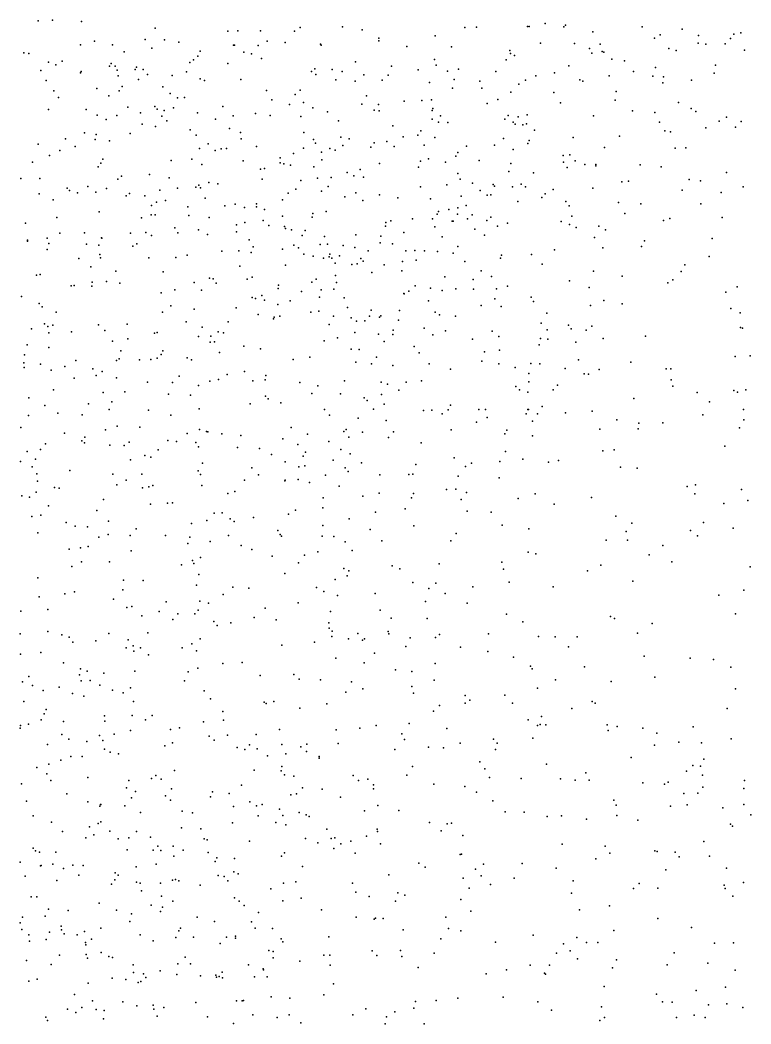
# Model space of a CAD drawing. Header units: metres. Extents: x -23.9 to 23.9, y -28.5 to 28.5.
# Drawn here: x 12.4 to 17.58, y -14.23 to -7.11 of the extents above; entities that cross this region are included whole.
import ezdxf

# ---------------------------------------------------------------- set-up
doc = ezdxf.new("R2010")
doc.units = ezdxf.units.M

msp = doc.modelspace()

# ---------------------------------------------------------------- linework, layer by layer
for p in [(12.5284, -7.1151, 8.4161), (12.6296, -7.1091, -13.7048), (12.8345, -7.1181, 12.3208), (13.3578, -7.1667, -18.7742), (13.8738, -7.1886, -2.5115), (13.9448, -7.1863, 17.9768), (14.1047, -7.1847, -17.2616), (14.3474, -7.1878, 16.4365), (14.3877, -7.1619, -12.8861), (14.6876, -7.1562, 17.5893), (14.8269, -7.1775, 10.9328), (15.5544, -7.1625, 11.6326), (15.6376, -7.1604, 11.138), (16.0006, -7.1544, 0.38), (16.0126, -7.1541, -13.5943), (16.1256, -7.1339, -2.6367), (16.257, -7.1578, -8.1375), (16.2691, -7.146, -10.8581), (16.8131, -7.156, -8.6241), (17.097, -7.1725, -3.7359), (12.9276, -7.2586, 9.8185), (13.2866, -7.2471, 2.1191), (13.4239, -7.2502, -16.4239), (14.1532, -7.2587, 11.7266), (14.9439, -7.2553, -16.414), (14.9441, -7.2382, 11.4448), (15.3457, -7.2206, 7.5084), (16.4636, -7.1936, 8.2657), (16.9008, -7.2382, -9.3752), (16.9406, -7.2131, -7.7195), (17.2139, -7.2175, 9.2835), (17.4404, -7.2388, 10.6098), (17.464, -7.2101, -7.186), (17.5127, -7.1999, -12.1598), (12.8273, -7.2853, 7.0965), (13.0551, -7.2845, 7.4282), (13.3356, -7.3081, -3.7601), (13.5267, -7.2664, -17.4264), (13.677, -7.3305, 11.5323), (13.9142, -7.2865, 9.9932), (13.9207, -7.2882, 2.0819), (14.089, -7.2894, 16.9049), (14.2808, -7.2674, 17.4109), (14.5316, -7.2792, 11.6128), (14.5349, -7.2869, -18.7519), (15.1437, -7.2957, 16.9801), (15.4609, -7.2999, 10.838), (15.8751, -7.3255, -0.3893), (16.092, -7.2729, -1.149), (16.3342, -7.2761, 10.8988), (16.4387, -7.3095, -14.3625), (16.5145, -7.2803, -6.8171), (16.529, -7.3317, 10.5292), (17.0018, -7.3096, 10.6216), (17.0546, -7.3241, -3.2446), (17.2106, -7.2734, 1.0917), (17.2646, -7.2807, -6.1769), (17.4024, -7.2774, 0.6051), (17.5394, -7.3214, 9.3931), (12.4256, -7.3416, 8.9105), (12.4623, -7.347, 5.76), (12.6981, -7.3998, -13.12), (13.1384, -7.3334, 10.54), (13.629, -7.3909, 8.5505), (13.6618, -7.3646, 9.7539), (13.9872, -7.337, -16.5234), (14.0417, -7.349, -3.5615), (14.1117, -7.3823, 1.6682), (15.3394, -7.3889, 8.5483), (15.8485, -7.3902, -15.3379), (15.8797, -7.345, -16.9199), (15.9073, -7.3609, 11.5079), (16.4568, -7.3429, -0.6459), (16.5406, -7.3357, 10.0368), (16.5968, -7.3852, -3.8041), (16.6885, -7.399, 0.259), (12.5466, -7.4666, 8.6147), (12.6025, -7.4085, 12.9373), (12.6531, -7.4255, 5.3453), (12.8337, -7.4726, 9.4597), (13.0346, -7.437, 10.1393), (13.0459, -7.418, 12.6811), (13.0739, -7.4369, 6.8014), (13.0883, -7.465, -16.1868), (13.2167, -7.4605, -6.4543), (13.2247, -7.4428, 12.2605), (13.2739, -7.4607, 9.8183), (13.6038, -7.411, 9.2835), (13.8746, -7.4167, 10.3855), (14.4663, -7.4732, -0.4127), (14.4919, -7.4546, 16.6591), (14.6136, -7.4601, -14.3758), (14.7787, -7.4054, 17.3447), (15.0342, -7.4367, 0.6131), (15.2242, -7.4618, 7.8576), (15.3513, -7.4286, -13.4469), (15.4329, -7.4719, 9.0924), (15.5094, -7.4572, 3.8289), (15.7742, -7.4747, -11.2188), (16.2919, -7.4326, -7.6175), (16.7527, -7.4747, 9.5542), (16.9072, -7.4446, 3.5633), (17.3343, -7.428, 0.1628), (12.5847, -7.5387, 8.1037), (12.8287, -7.4826, 8.3602), (13.0962, -7.5036, 1.2803), (13.2409, -7.5303, 8.3477), (13.303, -7.4947, 9.4633), (13.4789, -7.5016, -2.5314), (13.5814, -7.4773, 12.6625), (13.6771, -7.5252, -12.8404), (13.7088, -7.5368, 1.1188), (13.9662, -7.5314, -6.5597), (14.499, -7.4941, 10.47), (14.6401, -7.5337, 17.0584), (14.6857, -7.4748, -12.5454), (14.7771, -7.542, 15.5886), (14.839, -7.4981, -0.7226), (14.968, -7.5342, 10.8385), (15.0111, -7.5006, -18.8247), (15.4795, -7.5311, -18.1937), (15.6605, -7.5413, -16.5397), (15.9858, -7.5352, 0.7105), (16.0586, -7.5042, 10.7493), (16.1913, -7.483, 8.479), (16.3718, -7.534, 3.4636), (16.3921, -7.5416, -14.7676), (16.5794, -7.5053, -9.0652), (16.8889, -7.5061, -1.4298), (16.9648, -7.511, -10.9074), (17.1641, -7.5351, -11.7303), (17.3238, -7.4852, -6.7845), (12.6399, -7.6101, -11.1854), (12.9441, -7.5935, -3.5321), (13.1016, -7.6103, -10.6386), (13.1234, -7.5812, 5.2047), (13.4121, -7.5835, 13.0242), (14.1489, -7.6088, -12.677), (14.3858, -7.607, 11.6141), (15.3046, -7.5514, 11.9908), (15.4664, -7.5923, 7.6091), (15.6755, -7.5908, 4.5606), (15.9376, -7.5632, -11.8103), (16.6297, -7.6164, -2.125), (16.96, -7.5538, 11.3411), (12.6712, -7.6573, 7.7872), (13.0285, -7.6462, 2.1868), (13.4637, -7.6286, -16.6935), (13.5161, -7.6611, 0.1672), (13.5664, -7.6593, 11.0045), (14.1855, -7.6746, -18.5617), (14.3521, -7.6375, -17.2973), (14.8573, -7.6467, 8.923), (15.1248, -7.6844, 9.2637), (15.2495, -7.6794, -12.92), (15.3176, -7.674, 15.7173), (15.7893, -7.6734, 11.8803), (15.8805, -7.6204, 8.5895), (16.1868, -7.6237, 7.6345), (16.6216, -7.678, 3.9375), (12.6004, -7.7435, 4.9777), (12.8693, -7.7425, 6.8336), (13.164, -7.7261, 11.9678), (13.3565, -7.722, -10.1936), (13.3724, -7.7406, -17.8946), (13.4211, -7.7493, 0.6407), (13.4878, -7.7306, -5.8727), (13.8393, -7.7212, 12.5316), (14.3112, -7.7082, -2.5434), (14.411, -7.6937, -7.4826), (14.4768, -7.7309, -16.1686), (14.8232, -7.7051, -16.6482), (14.9108, -7.7477, 11.8538), (14.9434, -7.7073, 14.2426), (14.9467, -7.7519, -15.7792), (15.3242, -7.7514, 8.1152), (15.3288, -7.7356, 14.3447), (15.7134, -7.7014, -1.3031), (16.233, -7.6967, 10.3437), (16.7442, -7.7525, -7.4666), (17.0702, -7.6929, -13.0797), (17.1596, -7.7372, -2.4486), (17.1933, -7.7583, -3.1312), (12.9462, -7.7833, -9.4355), (13.0105, -7.8145, 9.0857), (13.0857, -7.7857, 8.6184), (13.2535, -7.7666, -2.9796), (13.4061, -7.7907, 5.4222), (13.4411, -7.8226, -9.7237), (13.6575, -7.7667, 12.0927), (13.7864, -7.8114, 12.9166), (13.9116, -7.7875, -6.9832), (14.0693, -7.7716, 13.5509), (14.1735, -7.785, 12.9846), (14.3914, -7.7938, 15.718), (14.5796, -7.7598, 10.7257), (14.6598, -7.8244, 13.1026), (15.324, -7.8123, 10.6563), (15.3832, -7.7876, -14.583), (15.8396, -7.8109, 3.3664), (15.8632, -7.7858, 7.7137), (15.9338, -7.7957, 9.0554), (15.9977, -7.7801, -10.8379), (16.469, -7.7885, -13.8858), (16.9021, -7.7644, 9.8262), (17.359, -7.8267, -5.6648), (17.4122, -7.7976, 9.8365), (17.5166, -7.8292, -13.0297), (13.2653, -7.8479, 6.0021), (13.3599, -7.8631, -20.0568), (13.6055, -7.8882, 2.426), (13.8857, -7.8771, -2.273), (15.0453, -7.8583, 2.4918), (15.2438, -7.8956, 13.9149), (15.3677, -7.832, 14.7002), (15.4355, -7.8349, 15.371), (15.8975, -7.8323, -14.8325), (15.9122, -7.8472, -17.5446), (15.9676, -7.8526, -2.9807), (15.9922, -7.846, -8.4719), (16.0494, -7.8904, -17.0602), (16.9364, -7.8337, 0.4568), (16.9747, -7.8957, -10.0473), (17.0141, -7.9016, 11.4298), (17.2645, -7.8743, 10.7248), (17.4758, -7.8689, -10.1691), (12.7211, -7.9517, 12.991), (12.8566, -7.9098, 12.0125), (12.9319, -7.9561, 6.2312), (12.9392, -7.9196, 1.4557), (13.0336, -7.9654, 13.2055), (13.1806, -7.9136, -7.0314), (13.6494, -7.9242, -18.249), (13.9625, -7.9059, 10.7551), (13.9683, -7.9508, 11.2016), (14.4136, -7.9057, 11.2571), (14.4808, -7.9557, -3.1095), (14.6744, -7.9403, 14.0284), (14.7342, -7.9505, 16.2184), (15.0011, -7.9702, -7.2374), (15.117, -7.936, 14.9749), (15.2206, -7.9259, 0.4146), (15.3423, -7.9424, 9.4312), (15.8286, -7.9495, 8.2456), (16.0114, -7.962, 10.5217), (16.3246, -7.9422, -3.3573), (16.6525, -7.9318, 11.5718), (12.5275, -7.989, 12.5831), (12.6814, -8.0336, -20.1043), (12.791, -8.0063, -15.8332), (13.6727, -8.0197, -9.2603), (13.735, -7.987, -19.6351), (13.7844, -8.0345, -17.5772), (13.8267, -8.021, 13.6619), (13.8648, -8.0195, 16.882), (14.0777, -8.0063, -0.2329), (14.4104, -8.0174, 15.188), (14.4955, -7.981, 2.3766), (14.5967, -8.0198, -2.2702), (14.634, -8.0318, 16.5831), (14.69, -7.9984, -6.856), (14.887, -8.0109, 8.2703), (14.9113, -7.9797, 10.8764), (15.0532, -8.0054, 1.9264), (15.2657, -7.995, 11.9794), (15.5666, -8.0036, 15.6734), (15.7656, -7.9968, 10.8279), (15.8982, -8.0259, -2.4162), (16.002, -7.9851, -13.53), (16.5464, -8.0128, 4.4138), (17.0478, -8.0179, 1.0394), (17.1235, -8.015, -11.7634), (12.6094, -8.0696, 6.2273), (12.9863, -8.0966, -16.2722), (13.4714, -8.1043, -20.5549), (13.6193, -8.0953, 16.5422), (13.9814, -8.1084, 2.1588), (14.2443, -8.0864, -18.2523), (14.3387, -8.0555, 13.9347), (14.5378, -8.0468, 14.6812), (14.5394, -8.1006, 12.7316), (15.2412, -8.11, -18.2319), (15.2967, -8.0931, 4.0554), (15.4902, -8.074, -0.5086), (15.5048, -8.0487, -12.2972), (15.6577, -8.1053, 14.6238), (16.2515, -8.0687, 0.6873), (16.299, -8.0637, -1.6676), (16.3384, -8.1064, 10.2731), (12.4877, -8.1162, -20.5923), (12.954, -8.1504, -20.7332), (12.9735, -8.1227, 4.8957), (13.6887, -8.133, -16.7422), (14.106, -8.1655, -8.9814), (14.1329, -8.1608, -20.0382), (14.2439, -8.1204, 15.8466), (14.2721, -8.1279, 17.0645), (14.3171, -8.138, -14.8782), (14.4846, -8.1498, -8.5271), (14.8114, -8.1687, -16.1181), (14.9505, -8.1259, 13.3616), (15.226, -8.1511, 10.7918), (15.4184, -8.1176, -13.1852), (15.8671, -8.1836, 11.5726), (15.8822, -8.1255, 9.2171), (16.2551, -8.1173, 11.4478), (16.2817, -8.1546, -10.9495), (16.4054, -8.1331, -8.6912), (16.4834, -8.1421, -11.7775), (16.4836, -8.1335, -2.1212), (16.7991, -8.1364, -0.2081), (16.9483, -8.1497, -8.5888), (12.405, -8.233, -2.512), (12.5403, -8.2324, -14.9468), (13.0943, -8.2377, -3.0886), (13.1187, -8.2162, -5.5876), (13.3187, -8.2041, 5.9721), (13.4579, -8.2271, 5.5058), (14.1166, -8.2375, -6.1201), (14.392, -8.2468, 14.4134), (14.5104, -8.2298, -11.6151), (14.6062, -8.2252, 16.9522), (14.7205, -8.1896, 8.5716), (14.7679, -8.2147, 9.0583), (14.8353, -8.223, 3.5069), (15.5044, -8.1979, 2.1946), (15.5215, -8.2383, -16.6424), (16.0417, -8.1933, 8.8876), (16.6693, -8.2556, -11.2716), (16.7161, -8.2516, -12.4463), (17.1476, -8.2397, 10.6374), (17.227, -8.2494, -12.8967), (17.4122, -8.1891, -8.8463), (12.7335, -8.3013, -9.3203), (12.7496, -8.3173, -3.6106), (12.8801, -8.2894, 13.0961), (13.0133, -8.3041, -6.828), (13.3911, -8.3158, 0.8842), (13.5156, -8.3003, 2.1806), (13.6471, -8.2952, -3.1219), (13.6671, -8.2787, -9.9583), (13.6802, -8.2976, 16.074), (13.7398, -8.2604, 12.1204), (13.8031, -8.2694, -14.9092), (14.3556, -8.3076, -19.1014), (14.5372, -8.3228, 0.381), (14.585, -8.2887, -11.0139), (15.2394, -8.2926, 8.1155), (15.4271, -8.2779, 3.4854), (15.6093, -8.2648, 9.3695), (15.6644, -8.3176, 14.0423), (15.7569, -8.2746, -17.3782), (15.7662, -8.2866, 11.1316), (15.8936, -8.2915, -1.4101), (15.9539, -8.2736, -14.2413), (15.9857, -8.2916, 8.5297), (16.1817, -8.3104, -8.1973), (16.4637, -8.3014, -7.7361), (17.0974, -8.3151, 11.1224), (17.5299, -8.2919, 1.434), (12.536, -8.3424, -21.1795), (12.6344, -8.3835, 12.6387), (12.8081, -8.3349, 12.0942), (12.9378, -8.329, 6.1793), (13.1525, -8.3553, -15.1849), (13.1769, -8.3399, 0.4389), (13.2845, -8.3552, 1.5203), (13.4319, -8.3894, -8.8955), (13.712, -8.3731, -5.8679), (14.2609, -8.3844, 14.0092), (14.3007, -8.3354, 15.3161), (14.7029, -8.3629, -3.086), (14.7828, -8.3331, -9.0304), (14.8316, -8.3896, 16.573), (14.949, -8.3484, -13.0136), (15.0796, -8.3708, 9.3022), (15.3112, -8.3771, -14.3443), (15.5279, -8.3589, -8.3817), (15.7137, -8.3496, -1.9237), (15.7387, -8.3485, 7.1184), (15.9321, -8.3964, 4.5255), (16.1024, -8.3677, 6.9338), (16.125, -8.3409, 7.4453), (16.2717, -8.3962, 10.5087), (17.3739, -8.3329, -2.248), (12.9611, -8.4688, 17.1161), (13.3319, -8.4232, -13.0644), (13.3679, -8.4002, -10.4799), (13.5889, -8.434, -7.05), (13.8517, -8.4257, 13.8338), (13.9246, -8.415, -18.9093), (13.992, -8.4373, 15.8526), (14.0771, -8.4326, -13.0926), (14.0782, -8.4133, -20.4413), (14.1336, -8.4521, -9.949), (14.5703, -8.4656, 12.6902), (15.3693, -8.4659, 2.8777), (15.4421, -8.4528, -18.7236), (15.5063, -8.4403, 11.3009), (15.5647, -8.4249, -2.6504), (16.2955, -8.4271, 11.2388), (16.6446, -8.4034, -9.0959), (16.8033, -8.4119, -8.0546), (17.2288, -8.4113, -12.1742), (12.66, -8.5101, -2.8127), (13.2616, -8.511, 5.2905), (13.3301, -8.4898, 13.0935), (13.3592, -8.4901, -17.2684), (13.5964, -8.494, -2.2873), (13.7407, -8.5094, -11.1222), (14.1233, -8.5299, -10.746), (14.2619, -8.4996, -19.6299), (14.4713, -8.507, 14.7046), (14.4769, -8.4816, 3.7635), (15.0303, -8.5339, 8.3812), (15.1845, -8.5184, 13.7191), (15.3262, -8.518, -17.8339), (15.3589, -8.4865, -19.3344), (15.4659, -8.5353, 15.8832), (15.4734, -8.5351, 15.3417), (15.5029, -8.4855, -11.6536), (15.5742, -8.519, -13.9314), (15.6063, -8.4901, -12.8442), (15.7112, -8.5298, 9.1395), (15.7384, -8.5069, 7.6658), (16.2382, -8.5372, 0.0286), (16.3132, -8.5003, 3.869), (16.6908, -8.4816, 10.5096), (16.964, -8.5306, -5.9901), (17.0102, -8.5157, -9.7001), (17.3806, -8.5082, -9.2364), (12.4372, -8.5487, -9.6325), (13.4972, -8.5833, 4.8919), (13.6651, -8.5956, 13.4033), (13.9351, -8.5623, -7.7804), (13.9363, -8.6117, -0.1756), (13.995, -8.544, -3.3324), (14.164, -8.5657, 0.8905), (14.2767, -8.5741, -13.7514), (14.2835, -8.5871, -6.7532), (14.325, -8.5976, -11.9909), (14.4234, -8.6006, 14.3414), (14.9919, -8.5713, 16.1893), (14.9939, -8.5444, -6.9832), (15.3431, -8.5765, -7.9183), (15.6261, -8.593, 14.7239), (15.7865, -8.5717, 6.7162), (15.8572, -8.5484, -12.0183), (16.2976, -8.5594, 7.6811), (16.3438, -8.5806, 6.8057), (16.5058, -8.5713, 7.4104), (16.5529, -8.5963, 10.9829), (12.4521, -8.6709, 5.5896), (12.4527, -8.677, -19.7147), (12.5909, -8.656, 16.9667), (12.682, -8.6213, 5.9475), (12.857, -8.6168, -10.5238), (12.9782, -8.6544, 12.3175), (12.9794, -8.6567, 12.7959), (13.1833, -8.6192, 5.6525), (13.2908, -8.6148, 17.3763), (13.3327, -8.6368, 12.1865), (13.5182, -8.6171, 16.2819), (13.7288, -8.6301, 13.0569), (14.0256, -8.6685, -14.8387), (14.4012, -8.6375, 9.1305), (14.5598, -8.644, -12.4409), (14.7822, -8.6316, 14.9554), (14.9584, -8.6418, -11.1889), (15.1225, -8.6163, -0.3598), (15.3934, -8.6454, 7.1198), (15.6941, -8.6354, 14.2456), (16.4748, -8.6517, -13.0606), (16.8295, -8.6737, -1.5542), (17.3101, -8.6582, -10.8543), (12.5911, -8.7364, 4.6972), (12.6041, -8.6946, 5.1763), (12.871, -8.6971, 4.4629), (12.9574, -8.7051, -17.1862), (13.1999, -8.7133, -13.796), (13.2282, -8.6954, 16.458), (13.8308, -8.7489, -11.83), (13.9528, -8.7454, -7.111), (14.0533, -8.7166, 12.7833), (14.2625, -8.7335, -17.3052), (14.3414, -8.7063, 9.4604), (14.3756, -8.7245, -15.313), (14.5287, -8.7013, -3.5648), (14.5817, -8.6983, 2.9761), (14.6915, -8.7079, -2.387), (14.775, -8.7207, 16.7481), (14.8694, -8.7446, 13.169), (14.9542, -8.6883, -18.3227), (15.0425, -8.6956, -13.4875), (15.1371, -8.7459, 0.1856), (15.2005, -8.7443, 14.9488), (15.2696, -8.7452, -6.2179), (15.3622, -8.7495, -16.1161), (15.505, -8.7142, 8.2593), (16.1923, -8.7381, -12.4954), (16.534, -8.7247, -6.7309), (16.8088, -8.7146, -2.2007), (12.8161, -8.8006, -5.6928), (12.966, -8.7705, -9.5591), (12.9712, -8.7954, -14.7607), (13.314, -8.7961, -14.4152), (13.5039, -8.7919, -9.9805), (13.5863, -8.7773, 4.6265), (14.0386, -8.7576, 17.1536), (14.4127, -8.7685, 17.1064), (14.4797, -8.784, 12.7953), (14.553, -8.7973, 15.6688), (14.593, -8.787, 4.2252), (14.5976, -8.7684, 14.0747), (14.6126, -8.7973, -19.5477), (14.6651, -8.78, 15.2905), (14.8163, -8.7993, 15.9585), (14.8336, -8.8182, -12.8036), (15.1121, -8.8201, 13.8625), (15.2097, -8.8112, 15.8082), (15.4714, -8.7629, -8.8443), (15.555, -8.8203, -1.1425), (15.8081, -8.7977, -16.8187), (15.8151, -8.7753, -1.7566), (16.0272, -8.7722, -1.3256), (17.2876, -8.786, 1.5842), (12.9022, -8.8597, -14.1329), (13.0781, -8.8905, -19.6606), (13.4152, -8.894, -14.863), (13.9582, -8.8551, -13.5623), (14.2826, -8.8465, 2.5505), (14.6346, -8.8323, 13.72), (14.7527, -8.8419, -17.9346), (14.7903, -8.8366, -9.1103), (14.9819, -8.8449, 9.5868), (15.1082, -8.8881, -19.6338), (15.6699, -8.8879, 6.6224), (16.1039, -8.8389, 0.4289), (16.4675, -8.8897, -2.9231), (17.0909, -8.8911, -10.4006), (17.1168, -8.8437, -6.9028), (12.5155, -8.919, -15.4231), (12.5416, -8.9125, 16.6282), (12.9112, -8.9688, 5.5942), (13.0138, -8.9629, -18.2223), (13.6353, -8.9696, -18.7909), (13.7447, -8.9387, 17.1102), (13.7704, -8.9447, -10.6699), (14.0107, -8.9471, 9.1994), (14.0452, -8.932, -8.7516), (14.4705, -8.9676, -7.7343), (14.5007, -8.9469, 0.7731), (14.637, -8.9202, -10.7414), (14.8946, -8.8993, -7.2962), (15.4135, -8.9298, 9.1246), (15.6146, -8.9484, -13.5635), (15.7434, -8.9264, -19.103), (16.2966, -8.9586, 6.6129), (16.6704, -8.9246, 7.2027), (17.0298, -8.951, 0.7379), (12.7616, -8.9937, -13.5124), (12.7836, -8.9914, 17.5793), (12.9098, -8.996, 16.321), (13.1081, -8.9756, -15.2579), (13.4972, -9.0218, 16.4314), (13.6873, -9.0253, -11.1227), (13.7908, -8.9751, -2.9174), (14.2313, -9.0127, 9.7107), (14.2334, -8.9896, 13.0178), (14.396, -9.0342, -7.2032), (14.5366, -9.0221, 13.3476), (14.6248, -9.0172, 16.6498), (14.6436, -8.9701, 9.8252), (15.1579, -9.0316, -5.7726), (15.2038, -8.9933, 14.6582), (15.3103, -9.011, 7.3879), (15.3944, -9.0273, 2.3525), (15.4913, -9.0154, 7.995), (15.6157, -9.0185, -18.2157), (15.7789, -9.0142, -5.6924), (15.8588, -8.9962, -12.265), (16.4379, -9.0054, -13.5215), (16.996, -8.9724, -5.6531), (17.4074, -9.0382, 1.0988), (17.4859, -9.0006, 0.2772), (12.4106, -9.0693, 4.88), (13.3996, -9.043, 5.5599), (14.0457, -9.0774, 16.9075), (14.0708, -9.0828, 1.4203), (14.1157, -9.0615, -10.1553), (14.1341, -9.0962, 8.7494), (14.3152, -9.1011, 0.0642), (14.5247, -9.073, 16.3287), (14.6986, -9.0784, -5.2511), (15.1228, -9.0486, -6.6438), (15.124, -9.0513, 14.2856), (15.2967, -9.0996, -2.2872), (15.769, -9.0853, -17.3102), (16.0251, -9.0738, -7.5202), (16.0428, -9.1048, 8.0469), (16.5422, -9.0967, 7.6128), (12.5342, -9.1198, -18.8007), (12.5558, -9.1434, 5.3833), (12.6562, -9.1802, 13.296), (13.4105, -9.1799, 13.2597), (13.4704, -9.1345, 12.5445), (13.6356, -9.16, -3.3421), (13.9336, -9.15, 0.4925), (14.229, -9.1252, 1.901), (14.4629, -9.1802, -4.858), (14.5193, -9.1745, 3.9479), (14.722, -9.1481, -17.4931), (14.8908, -9.1659, -7.9621), (15.0908, -9.1679, 2.8969), (15.3451, -9.1803, -13.2665), (15.6705, -9.133, 3.5593), (15.8119, -9.1397, -7.9817), (16.4476, -9.1326, -1.9405), (16.6707, -9.1224, -13.0872), (17.4414, -9.1533, -6.7397), (13.5783, -9.25, 17.4493), (13.877, -9.2489, -20.3821), (14.0883, -9.1977, -15.2305), (14.1986, -9.2287, -9.1453), (14.2028, -9.216, -4.0621), (14.2418, -9.2093, 16.4992), (14.6229, -9.2095, 8.5235), (14.7475, -9.2202, -3.7992), (14.7873, -9.2444, -4.467), (14.8449, -9.2431, 9.8562), (14.8794, -9.2098, 4.2674), (14.9498, -9.216, 2.3756), (14.9592, -9.2065, -8.8873), (15.0833, -9.2382, 7.8588), (15.3747, -9.1985, 6.9974), (15.4882, -9.2088, -11.9088), (16.137, -9.1865, -0.2266), (17.5079, -9.1858, -2.2227), (12.4808, -9.2985, 13.5662), (12.572, -9.2625, 17.4076), (12.5962, -9.2822, -17.977), (12.6325, -9.2724, -15.7317), (12.764, -9.3195, 12.778), (12.9555, -9.2708, -19.1106), (13.0016, -9.311, 12.5037), (13.1584, -9.2652, -15.6243), (13.3725, -9.3251, -18.0279), (13.6927, -9.2863, 5.2601), (13.8044, -9.3209, 2.0096), (14.5931, -9.2691, -8.6015), (15.0465, -9.308, -12.4678), (15.2663, -9.293, 9.4355), (15.4189, -9.3128, -2.8852), (15.7489, -9.3163, 6.6791), (16.0957, -9.2593, -8.7889), (16.1383, -9.305, 9.1189), (16.2902, -9.2723, 8.2736), (16.3085, -9.2983, 1.0457), (16.4159, -9.3077, -0.7508), (16.4561, -9.2798, -7.8893), (17.5117, -9.2891, -10.1633), (17.5247, -9.2931, -5.174), (12.6041, -9.3266, 4.4977), (13.0565, -9.3851, 5.5875), (13.1638, -9.3705, -17.5302), (13.3543, -9.3299, 16.3675), (13.6667, -9.3527, 16.6626), (13.7495, -9.3943, 1.1687), (13.7541, -9.3517, -9.4515), (13.7784, -9.3904, 2.9046), (13.8426, -9.3268, -11.4436), (14.5571, -9.3849, -10.9592), (14.6505, -9.3631, 1.895), (14.7749, -9.3258, -19.4719), (14.9421, -9.3366, 7.3929), (14.9818, -9.3891, -3.3789), (15.0436, -9.3392, 8.2705), (15.3283, -9.3412, 4.1068), (15.6102, -9.3717, -19.1228), (15.7953, -9.3532, 7.8957), (16.0916, -9.3665, -16.728), (16.145, -9.3717, -12.3878), (16.3419, -9.3936, 7.6468), (16.5354, -9.3674, 7.0884), (16.8356, -9.3515, -6.9682), (12.4489, -9.412, -19.4124), (12.6047, -9.4308, 16.5529), (13.1139, -9.4558, -20.1138), (13.4115, -9.4546, 13.4928), (13.8152, -9.4656, 13.3363), (13.9862, -9.4213, 13.0278), (14.1049, -9.4412, -5.5551), (14.7494, -9.4435, -6.3861), (14.8054, -9.4455, 8.0066), (15.1967, -9.424, -1.8445), (15.6956, -9.4614, -17.8933), (15.801, -9.4499, 0.6404), (16.0835, -9.4114, -17.5765), (12.4307, -9.4828, -21.402), (12.7961, -9.5229, -11.8017), (13.0844, -9.5224, 8.7297), (13.1025, -9.5103, -12.9135), (13.2463, -9.5193, -21.3554), (13.3272, -9.5167, 12.2183), (13.3712, -9.5064, -10.8325), (13.4003, -9.4809, 5.4578), (13.5841, -9.504, -20.8129), (13.6148, -9.5196, 17.1915), (14.3374, -9.5161, -11.3941), (14.4555, -9.4992, -10.0662), (14.7822, -9.5345, -16.3247), (14.9277, -9.5001, 1.033), (15.2307, -9.4699, -6.8095), (15.6757, -9.5268, -9.3139), (16.3615, -9.5176, -13.5131), (16.7317, -9.5353, 1.2061), (17.4719, -9.495, -10.8391), (17.58, -9.4904, 2.2113), (12.4274, -9.5409, 16.279), (12.4296, -9.5724, -15.3067), (12.5456, -9.5489, 4.986), (12.6205, -9.591, 17.2098), (12.7177, -9.566, 8.5917), (12.9158, -9.5815, 9.0658), (12.9817, -9.6013, 16.4778), (13.9912, -9.6013, 12.5397), (14.8917, -9.5474, -2.5409), (15.044, -9.5587, 9.6762), (15.3012, -9.5468, -9.017), (15.4529, -9.5837, -16.1984), (15.7951, -9.5461, -5.6901), (15.9115, -9.5736, 6.8887), (16.0221, -9.5454, -1.9225), (16.0881, -9.5476, -2.705), (16.2669, -9.5797, 7.0357), (16.5073, -9.5861, -13.9976), (16.9832, -9.5813, -0.657), (17.0161, -9.5825, 1.5826), (12.7836, -9.6475, 13.342), (12.9384, -9.63, -19.49), (13.0834, -9.6469, 17.4386), (13.3026, -9.677, 9.0107), (13.4803, -9.6793, 1.7021), (13.5293, -9.6343, 5.131), (13.746, -9.6694, -3.3443), (13.807, -9.6581, -4.0263), (13.8681, -9.6215, 0.1844), (14.0501, -9.6684, 9.284), (14.1375, -9.6596, 8.4637), (14.1444, -9.6301, -2.6991), (14.3855, -9.6785, 9.7235), (14.7012, -9.6676, 3.5704), (14.961, -9.678, -4.7), (15.139, -9.6768, 0.6124), (15.2482, -9.6667, -0.8004), (16.0082, -9.6737, 7.2398), (16.0092, -9.6151, -14.0095), (16.4022, -9.6175, -9.0219), (16.4318, -9.6211, -8.5534), (17.0188, -9.6615, -0.2021), (12.636, -9.7303, -12.6393), (12.9892, -9.7511, 5.2663), (13.142, -9.7462, 4.6284), (13.6658, -9.7005, -19.523), (14.5129, -9.7032, -19.0599), (15.0073, -9.6914, 8.815), (15.0863, -9.7334, 2.9332), (15.9166, -9.7074, -6.806), (15.9421, -9.7307, 9.0612), (16.0025, -9.7473, 8.201), (16.1813, -9.7323, -12.7357), (16.2128, -9.6982, 8.7416), (17.0295, -9.7063, 0.7984), (17.2029, -9.749, -6.3967), (17.4636, -9.7362, -5.8768), (17.4892, -9.7481, -9.9229), (17.5493, -9.7305, -7.3055), (12.4617, -9.7888, 13.6122), (13.0505, -9.8175, -13.4323), (13.4516, -9.7622, -10.2106), (13.6079, -9.7697, -18.7229), (14.1401, -9.7763, -19.5028), (14.1605, -9.7945, -5.9641), (14.25, -9.8229, 3.4949), (14.4705, -9.7562, 8.2832), (14.6721, -9.7603, -2.9304), (14.8415, -9.7877, 1.5401), (14.8621, -9.8064, -4.0901), (14.964, -9.7653, 7.0615), (16.754, -9.7927, -1.4452), (17.2903, -9.8155, -10.5602), (12.5744, -9.8413, 8.292), (12.8845, -9.83, 17.0329), (13.0323, -9.8714, 9.3523), (13.3117, -9.8748, -15.0138), (13.6699, -9.8656, 8.3795), (14.0316, -9.831, 13.1099), (14.5594, -9.8715, -10.8841), (14.9073, -9.8691, 0.011), (14.9817, -9.8329, 9.4006), (15.2623, -9.8776, -2.9828), (15.3216, -9.8743, 7.005), (15.4379, -9.8726, 0.0629), (15.4537, -9.8395, -7.262), (15.6542, -9.8716, -18.1388), (15.7009, -9.8713, 7.1896), (16.002, -9.8703, -6.1408), (16.007, -9.8699, -9.4211), (16.1025, -9.8485, -16.5949), (16.2685, -9.8934, -17.4562), (16.4592, -9.8814, -7.06), (17.5323, -9.8717, -0.5022), (12.459, -9.9128, -14.8896), (12.6676, -9.8973, -21.3971), (12.8396, -9.9096, -15.4484), (13.4702, -9.9111, 13.528), (14.5958, -9.9111, -6.2967), (14.7977, -9.9317, 8.2305), (14.998, -9.9476, -16.3657), (15.3948, -9.9021, -6.1824), (15.638, -9.9614, 8.4464), (15.7142, -9.9271, 8.8494), (15.9903, -9.9025, 8.557), (16.0343, -9.954, 0.1799), (16.0715, -9.9025, 0.7302), (16.6329, -9.9431, -7.8618), (16.9608, -9.9656, 1.937), (17.2443, -9.9077, -0.9934), (17.5349, -9.9436, 1.2497), (12.4047, -9.9984, 12.5124), (13.0058, -10.0158, 8.0929), (13.0889, -9.9896, 13.4296), (13.2485, -9.997, -21.3412), (13.6727, -10.0133, -13.1851), (13.7219, -10.0272, 1.141), (13.7309, -10.0295, -4.7298), (14.3233, -9.9976, -3.8471), (14.6959, -10.0273, 8.7612), (14.7131, -10.0118, 2.6816), (14.828, -10.0308, -2.4425), (15.0486, -10.0299, -15.8485), (15.4588, -10.0154, -18.5878), (15.8523, -10.0171, 7.9397), (16.5128, -10.009, 1.8292), (16.784, -10.007, -13.3377), (16.7883, -9.9682, -6.6386), (17.5042, -10.0015, -2.2157), (12.7154, -10.0377, 16.2349), (12.8384, -10.0925, 4.611), (12.8567, -10.1079, 12.6501), (12.8599, -10.0671, 16.7771), (13.1734, -10.1019, -19.6024), (13.448, -10.0896, -11.8134), (13.51, -10.0983, 4.7376), (13.5856, -10.0406, -10.8962), (13.6469, -10.1039, 8.0634), (13.8302, -10.0421, 12.413), (13.9658, -10.0551, 0.4051), (14.2636, -10.0783, -16.362), (14.4398, -10.046, 7.8959), (14.5893, -10.0966, 1.9984), (14.7331, -10.0672, -9.8936), (15.0146, -10.0696, -5.2815), (15.2446, -10.106, -8.4596), (15.8382, -10.0422, -14.2796), (16.035, -10.058, -17.944), (12.4492, -10.1691, 2.1798), (12.5447, -10.1534, 13.1693), (12.5802, -10.1146, 4.8606), (13.0365, -10.1236, -20.1681), (13.1381, -10.1253, -3.8916), (13.3793, -10.1567, 5.6204), (13.6666, -10.1366, 5.1696), (13.943, -10.1397, -4.0684), (14.098, -10.1484, -15.0947), (14.3712, -10.1188, 3.0147), (14.4252, -10.1725, -5.5613), (14.6744, -10.154, 12.9857), (15.8442, -10.1676, -13.2499), (16.5346, -10.1627, 0.1355), (16.6135, -10.1562, -0.3818), (17.4001, -10.1314, -1.6555), (12.4024, -10.2389, -11.0784), (12.5084, -10.2239, 8.2161), (13.1822, -10.2278, 4.475), (13.2848, -10.1958, 9.353), (13.3275, -10.2078, 12.3591), (13.6928, -10.2509, -12.5298), (14.1833, -10.1903, 13.1548), (14.2797, -10.2412, 9.1183), (14.4082, -10.2027, -2.9173), (14.62, -10.229, 7.6513), (14.742, -10.1842, -10.5415), (14.8225, -10.2483, -5.9023), (15.4794, -10.2131, -7.6577), (15.603, -10.251, -10.907), (15.8034, -10.2398, 7.5483), (15.9658, -10.2218, -2.1288), (16.1495, -10.2446, -17.0745), (16.2197, -10.2325, 1.1652), (12.4851, -10.2763, 5.3297), (12.753, -10.3033, 9.4081), (13.6626, -10.3068, -3.6694), (14.0432, -10.2839, -10.6968), (14.3777, -10.2767, 0.5308), (14.4199, -10.2711, -4.9161), (14.7066, -10.2846, 12.6465), (14.7285, -10.3114, 13.4081), (15.2081, -10.2615, 7.1042), (15.559, -10.2743, -15.8943), (16.6583, -10.2786, -8.8319), (16.7773, -10.2865, -8.32), (12.5185, -10.3264, -2.9183), (12.5227, -10.3783, -12.2665), (13.0581, -10.3299, 12.9898), (13.1523, -10.373, 5.774), (13.2643, -10.3295, -14.8212), (13.6801, -10.3321, -13.9656), (13.9913, -10.3725, 1.3713), (14.0917, -10.333, 1.9444), (14.2776, -10.3754, -18.9978), (14.2811, -10.3722, 7.769), (14.3733, -10.3668, 13.536), (14.4537, -10.3874, -2.381), (14.5677, -10.3365, -19.4523), (14.9513, -10.3339, 13.1211), (15.1569, -10.3319, -19.5104), (15.187, -10.3299, -3.3604), (15.507, -10.3431, -11.4617), (15.7986, -10.355, -9.7033), (12.5135, -10.456, -14.8444), (12.6435, -10.4246, -13.3373), (12.6779, -10.4288, -3.9544), (13.0865, -10.4059, -14.2001), (13.2682, -10.4271, -3.3099), (13.3131, -10.4197, 12.7802), (13.3424, -10.4098, -4.4309), (13.6889, -10.4086, 5.4299), (13.9223, -10.4533, 7.8107), (14.6625, -10.4133, -11.0734), (15.4261, -10.4387, 8.0524), (15.4907, -10.4347, -2.3264), (15.5666, -10.4588, -19.0818), (17.1334, -10.4171, -7.8771), (17.1918, -10.4061, -0.7648), (17.5189, -10.4387, 2.9405), (12.4128, -10.4823, 4.9693), (12.4659, -10.492, -12.8959), (12.9927, -10.5094, 8.1374), (13.4468, -10.5343, 8.3237), (13.4821, -10.5316, 9.015), (13.8734, -10.4666, -4.9972), (14.5493, -10.4968, 12.4048), (14.831, -10.4859, 8.5119), (14.9466, -10.4651, -11.5653), (15.1756, -10.4972, 7.3548), (15.1898, -10.467, -9.9396), (15.5299, -10.5083, 7.5998), (15.9328, -10.5023, -16.1106), (16.0539, -10.4697, -14.3639), (16.4544, -10.4938, -7.0401), (17.1874, -10.4697, -6.6099), (17.5635, -10.5164, -6.8969), (12.6012, -10.5531, -21.2526), (12.9433, -10.5865, 4.4299), (13.3246, -10.5413, -19.3677), (13.7778, -10.6056, -10.0682), (13.8332, -10.6036, 9.0011), (14.354, -10.5841, -15.3646), (14.5481, -10.5686, 7.9287), (14.9211, -10.5976, 12.544), (15.1312, -10.5757, 7.7309), (15.5714, -10.5908, -3.0211), (15.7414, -10.5998, -13.6746), (16.1882, -10.5416, -17.6239), (17.3919, -10.5374, -10.2224), (12.4824, -10.6306, 8.4607), (12.5467, -10.6207, 16.7428), (12.7269, -10.6719, -11.044), (13.0279, -10.6637, -12.0976), (13.7247, -10.6569, -14.4564), (13.8893, -10.6472, -13.5629), (13.9186, -10.6645, -18.9102), (14.0546, -10.6359, -9.5688), (14.3041, -10.6133, -19.7362), (14.7352, -10.6457, 13.6301), (16.6259, -10.6279, -14.1967), (16.7393, -10.6773, 1.7705), (17.2484, -10.6718, 0.9372), (12.5247, -10.7455, 8.7936), (12.7904, -10.6985, -20.6837), (12.8777, -10.7022, -3.1724), (13.2234, -10.7169, 5.7418), (13.6169, -10.6784, 8.7253), (14.2289, -10.7299, -6.0082), (14.5465, -10.6935, -4.7439), (14.8842, -10.7216, -19.6372), (15.1924, -10.6946, -18.1638), (15.8205, -10.6898, -7.8635), (16.008, -10.7165, -17.1547), (16.699, -10.7366, -13.6555), (17.1548, -10.7299, 2.9166), (17.4589, -10.7134, 0.4475), (12.9574, -10.7763, -19.9104), (13.0251, -10.758, 8.3657), (13.1806, -10.7647, -10.5704), (13.4314, -10.7643, -4.9534), (13.6035, -10.7757, -14.9138), (13.7482, -10.8076, -5.3589), (13.8791, -10.764, 7.9714), (14.2447, -10.7567, -2.9111), (14.2545, -10.7687, 7.9126), (14.543, -10.7701, -3.4922), (14.6252, -10.7703, 8.7372), (14.7063, -10.8091, 12.3692), (14.966, -10.8016, -3.9628), (15.4558, -10.8032, -15.7995), (15.4938, -10.7498, -8.4184), (16.5576, -10.7976, 1.2533), (16.7083, -10.7967, -8.1996), (17.206, -10.767, 1.5352), (12.7491, -10.8614, -13.7184), (12.828, -10.8509, 5.8951), (12.8824, -10.8434, 8.9861), (13.1887, -10.8733, -12.9615), (13.5894, -10.8218, 5.4548), (13.9686, -10.8351, -15.2003), (14.0432, -10.8631, 8.8975), (14.5119, -10.8804, 8.1915), (14.7567, -10.8698, -9.5376), (16.0039, -10.8819, -16.5477), (16.9594, -10.8348, -6.9849), (12.8362, -10.9512, 4.6385), (13.034, -10.9499, -11.6635), (13.624, -10.9405, 5.1297), (13.6314, -10.9623, -19.2491), (13.6799, -10.9191, -5.9865), (14.1879, -10.9114, -6.4822), (14.3745, -10.9571, -5.5193), (14.4186, -10.9042, -10.7662), (15.8175, -10.9536, -11.3601), (16.0581, -10.8939, -9.9456), (16.8637, -10.9023, -10.4442), (17.023, -10.9519, 2.2388), (12.7668, -10.9852, -14.8426), (13.5458, -10.973, -3.279), (14.2787, -11.0336, 8.4462), (14.6961, -10.9971, -5.9482), (14.7325, -11.0147, -11.4744), (15.0392, -10.9804, -2.2188), (15.0949, -11.0012, 12.8249), (15.373, -10.9648, -8.8367), (15.8287, -11.0037, -17.6775), (16.4244, -11.0147, -8.8091), (16.5191, -10.9739, -0.5216), (17.579, -10.9872, -0.6156), (12.5265, -11.0636, -11.3719), (13.1331, -11.0818, -8.1632), (13.2725, -11.084, 5.583), (13.6686, -11.0419, -15.5181), (14.6362, -11.0752, -13.8195), (14.7199, -11.0507, -4.3085), (15.1852, -11.0986, -13.8316), (15.3495, -11.1015, -19.2619), (15.8695, -11.0951, -8.2206), (16.747, -11.0883, -0.004), (12.7866, -11.1645, 6.182), (13.1282, -11.1486, -14.5361), (13.6517, -11.1166, -7.3386), (13.9085, -11.1309, 13.6815), (14.0223, -11.1379, -9.9012), (14.5027, -11.1334, 12.407), (14.5553, -11.162, 13.957), (14.9188, -11.175, -15.478), (15.2989, -11.1396, -4.0666), (15.6124, -11.1271, -10.5647), (16.1828, -11.1284, -13.7571), (17.534, -11.151, -9.8915), (12.5358, -11.1985, -3.7702), (12.7162, -11.178, -19.9491), (13.0621, -11.2149, -15.1519), (13.4367, -11.2352, -20.647), (13.675, -11.2295, 13.963), (13.7364, -11.245, -13.3361), (13.841, -11.1822, -16.473), (14.3729, -11.2426, 14.3765), (14.6527, -11.1906, -2.4748), (15.2765, -11.2319, -2.7081), (15.4145, -11.1766, -16.2424), (15.5724, -11.243, -13.331), (17.3561, -11.1869, 1.9344), (12.4051, -11.3005, 8.8565), (12.5962, -11.2893, -7.5817), (13.1562, -11.2753, -3.3823), (13.1916, -11.2681, 5.9333), (13.3859, -11.3037, -5.0273), (13.6625, -11.2939, -3.6327), (14.1394, -11.279, 12.6279), (14.6021, -11.3035, -9.9279), (14.955, -11.2936, 13.0214), (13.2625, -11.3331, -7.4903), (13.4836, -11.3591, -6.152), (13.5187, -11.3194, -6.6292), (13.6398, -11.319, -11.4457), (13.7739, -11.3745, 13.4736), (13.896, -11.3832, 14.4675), (14.0599, -11.3452, 13.1719), (14.2169, -11.3615, -7.539), (14.5901, -11.3833, -6.5476), (15.0316, -11.3499, -5.0832), (15.2881, -11.3539, -11.447), (15.8503, -11.3229, -10.0031), (15.9671, -11.3776, -14.5266), (16.5881, -11.3384, -10.5114), (16.6176, -11.3538, 2.4418), (16.8842, -11.3894, -1.2038), (17.4747, -11.3199, 3.0673), (12.4009, -11.4606, 0.1523), (12.5965, -11.4456, 4.868), (13.0305, -11.4591, -3.9389), (13.3063, -11.4551, -13.4573), (13.7969, -11.4023, -4.2051), (14.5917, -11.4205, 13.4799), (14.6129, -11.4415, -4.6562), (14.7949, -11.459, 13.9513), (15.0111, -11.4441, -10.6656), (15.722, -11.4608, -10.9135), (16.7798, -11.457, -10.9182), (12.6966, -11.4687, 9.5051), (12.7478, -11.4854, -10.4852), (12.774, -11.5195, -2.6818), (12.9371, -11.5112, 14.186), (13.1671, -11.5047, 9.3941), (13.6184, -11.5323, 14.3089), (13.6771, -11.4973, -10.1052), (14.4879, -11.5205, -20.3483), (14.6124, -11.4807, -14.2876), (14.7287, -11.4974, -7.0598), (14.8296, -11.5074, -6.1318), (14.8434, -11.496, -13.803), (15.0154, -11.4625, -18.65), (15.168, -11.4898, -14.3849), (15.3479, -11.4878, -9.9166), (15.3742, -11.4656, -18.2925), (16.0768, -11.4803, -13.3777), (16.1949, -11.482, -10.7138), (16.3527, -11.482, -14.0437), (12.5466, -11.5931, 13.8121), (13.1515, -11.5616, -8.6293), (13.2011, -11.5465, -11.657), (13.2063, -11.585, -3.0394), (13.253, -11.5605, 5.2795), (13.5485, -11.5604, 9.576), (13.6517, -11.5833, -5.572), (14.2575, -11.5426, -13.0951), (14.9137, -11.5981, -16.1292), (15.1372, -11.5513, -4.3846), (15.5232, -11.5568, -5.1761), (15.7174, -11.588, -9.305), (16.2893, -11.5529, 2.1452), (12.4028, -11.6051, 9.9355), (12.7078, -11.6678, 6.1922), (13.3119, -11.6116, 9.8937), (13.8372, -11.6729, -16.8689), (13.975, -11.6658, -20.7059), (14.6405, -11.6348, 14.4125), (14.8408, -11.6676, -19.2724), (15.3448, -11.6709, -16.2922), (15.9005, -11.6268, -17.4245), (16.8269, -11.6196, -10.0791), (17.1529, -11.6336, 1.9738), (17.3203, -11.6436, 2.5915), (12.8294, -11.7091, -14.5262), (12.8766, -11.7252, 4.9885), (12.9944, -11.7412, 14.5714), (13.2148, -11.7254, -16.6458), (13.5929, -11.7299, -8.214), (13.6606, -11.704, -4.8617), (15.0624, -11.7172, -7.3328), (15.1795, -11.7291, -17.4715), (16.021, -11.6903, -16.7545), (16.0324, -11.7096, -10.335), (16.4037, -11.6955, -11.1534), (17.4413, -11.698, -0.0418), (12.4162, -11.8011, -7.5527), (12.4612, -11.765, 8.865), (12.8223, -11.7521, 13.5423), (12.8322, -11.7958, -3.3751), (12.8966, -11.7923, -20.3767), (13.5662, -11.7944, -16.2353), (14.1026, -11.7577, -11.2517), (14.3423, -11.7496, 13.2648), (14.3788, -11.784, -7.6349), (14.5305, -11.7866, -3.2023), (14.7505, -11.8011, 13.5898), (15.3377, -11.7892, -3.8003), (16.198, -11.7867, 2.6984), (16.593, -11.7986, 4.8998), (16.9039, -11.7696, 2.9815), (12.4886, -11.827, 13.5683), (12.5637, -11.8634, 14.6516), (12.6767, -11.8387, -14.0444), (12.7719, -11.8843, -10.8937), (12.9663, -11.8265, 6.0016), (13.0557, -11.8619, 10.0982), (13.1321, -11.8788, 5.4147), (13.1843, -11.8442, -7.1977), (13.7062, -11.8657, 13.4234), (14.7097, -11.8764, -18.4496), (14.8304, -11.8521, 14.0012), (15.1782, -11.8339, -11.3634), (15.1917, -11.8823, -13.4569), (16.0716, -11.8462, 1.6974), (17.4761, -11.8517, -1.9064), (12.4274, -11.9407, 0.4471), (12.8514, -11.9036, -0.6621), (13.2049, -11.9416, 8.8696), (13.7516, -11.9236, -14.6185), (14.1311, -11.9451, -14.3521), (14.1461, -11.9558, -5.5814), (14.2002, -11.9403, 14.5796), (14.5753, -11.9576, -5.9491), (15.5575, -11.9523, -16.915), (15.5585, -11.8993, -4.4744), (15.5916, -11.933, 1.2637), (15.838, -11.8972, -14.517), (15.8926, -11.9528, -5.739), (16.4595, -11.9419, -7.986), (16.4797, -11.9525, -0.2461), (12.57, -12.0279, 5.2399), (12.5845, -11.998, -19.4929), (13.838, -12.0124, 14.4688), (14.3854, -11.9889, -3.7566), (15.3321, -12.0107, 1.6503), (15.376, -11.97, -7.5745), (16.3131, -11.9907, -9.95), (17.4159, -11.9909, -0.4498), (12.459, -12.1019, -6.8439), (12.5493, -12.0706, 6.3327), (12.7079, -12.0834, -8.5264), (12.9982, -12.0427, -14.8635), (13.0001, -12.0812, 14.7276), (13.1943, -12.0397, -13.5587), (13.2896, -12.0719, -11.1088), (13.336, -12.0396, -10.3218), (13.7012, -12.0861, -21.017), (13.8436, -12.0733, 9.839), (15.1596, -12.0981, -5.6251), (16.0046, -12.0707, -11.0622), (16.0996, -12.0468, -0.8875), (12.3997, -12.1309, -7.8821), (12.4025, -12.111, -15.2609), (13.0665, -12.1731, -2.1352), (13.1837, -12.1468, -8.4745), (13.4678, -12.1408, 10.1637), (13.5319, -12.1274, -2.4701), (14.2401, -12.1404, 8.4232), (14.6427, -12.1425, -7.773), (14.8094, -12.1312, -19.9452), (14.9263, -12.1125, -10.2166), (15.1084, -12.1712, -16.542), (15.4268, -12.1327, -14.3005), (16.0706, -12.1122, -5.2701), (16.0888, -12.1042, -7.7038), (16.1304, -12.1077, -8.3185), (16.5659, -12.1062, -7.1429), (16.573, -12.1481, 5.4001), (16.6356, -12.1181, -1.2657), (16.8168, -12.1299, -11.2216), (16.9176, -12.1657, -8.1687), (17.1739, -12.1204, 4.7429), (12.697, -12.1748, -5.8732), (12.7446, -12.2085, -13.7577), (12.8727, -12.2258, -5.0174), (12.9631, -12.1832, -15.6731), (12.9877, -12.2183, -3.5021), (13.4818, -12.235, 8.872), (13.742, -12.1877, 13.63), (13.7765, -12.2148, -6.6036), (13.8711, -12.181, -11.1874), (14.0744, -12.1754, 13.4163), (14.4346, -12.2438, -10.9664), (14.6562, -12.2391, -14.2677), (15.1265, -12.2103, -17.4045), (15.5227, -12.237, 2.1638), (15.7595, -12.2084, -10.1935), (15.7843, -12.2371, -6.2307), (16.0366, -12.2021, 4.4957), (17.0739, -12.2303, 5.2264), (17.2338, -12.2343, -10.7339), (17.4453, -12.2066, 1.542), (12.594, -12.2463, -10.3202), (12.9988, -12.2787, 8.8798), (13.0398, -12.3006, 13.452), (13.0975, -12.3136, -20.972), (13.4269, -12.2555, 14.3197), (13.9408, -12.2683, 8.0001), (13.9934, -12.281, 14.2945), (14.0273, -12.2481, -2.5304), (14.0809, -12.2774, 8.9072), (14.2575, -12.2458, -13.8502), (14.2856, -12.3122, 8.035), (14.3909, -12.2618, 13.5766), (14.4314, -12.2963, -10.2428), (15.0589, -12.2822, -6.5629), (15.2967, -12.2664, 0.9541), (15.403, -12.2702, -0.1727), (15.7734, -12.2821, 0.1734), (16.9008, -12.251, -7.6514), (12.6045, -12.3864, 9.6723), (12.6894, -12.3583, -11.5132), (12.7602, -12.331, -18.9022), (12.8401, -12.3315, 0.1232), (14.1558, -12.3269, -20.1297), (14.5208, -12.3318, 8.5022), (14.5218, -12.343, -5.2203), (15.6603, -12.3703, -4.8671), (16.1342, -12.3858, -9.2914), (16.7356, -12.3376, 4.1319), (17.2512, -12.3515, 5.652), (12.5182, -12.4085, -14.2614), (12.5893, -12.4549, 13.2081), (13.4964, -12.4319, -9.2687), (14.0613, -12.4284, -9.355), (14.2516, -12.4327, -19.3796), (14.2575, -12.4019, 13.8899), (15.1829, -12.4017, 1.3874), (15.6962, -12.4194, -6.7466), (16.414, -12.4467, -5.2045), (17.1279, -12.4346, 0.6472), (17.1731, -12.3948, 4.3463), (17.2267, -12.3993, -2.049), (12.4094, -12.5249, 0.2407), (12.617, -12.5006, -2.2978), (12.8808, -12.4809, 14.696), (13.1719, -12.5026, -16.0896), (13.3321, -12.488, 13.7861), (13.3628, -12.4656, -14.8506), (13.3998, -12.4922, -5.6968), (14.2754, -12.4625, -18.8991), (14.3415, -12.4701, -16.0548), (14.7632, -12.4658, -0.1092), (14.7997, -12.5015, -4.5281), (14.8661, -12.4916, -17.0505), (15.1435, -12.4649, -8.0098), (15.3359, -12.5286, -5.9135), (15.731, -12.4805, 0.8343), (15.9556, -12.4873, -1.0113), (16.2331, -12.4893, -6.5624), (16.3389, -12.4994, 1.1285), (16.4373, -12.4987, 2.7591), (16.8181, -12.5178, -7.2223), (16.9711, -12.5276, 1.5588), (16.9975, -12.5142, -5.3604), (17.2402, -12.465, 1.1253), (17.5396, -12.5008, 2.6079), (12.7323, -12.5957, -3.3212), (13.1538, -12.5544, -5.2641), (13.2186, -12.5807, -3.3001), (13.4735, -12.5612, -2.2634), (13.7637, -12.5828, 9.7085), (13.8839, -12.5949, 3.2278), (13.9704, -12.5338, -17.6142), (14.3598, -12.5954, -9.7681), (14.4035, -12.5531, -2.1106), (14.5439, -12.5632, -7.9523), (14.9071, -12.5335, -10.7052), (14.9077, -12.5603, 0.9908), (15.5548, -12.5447, -11.1468), (15.6383, -12.5844, -8.6577), (17.1085, -12.5928, -8.1622), (17.2079, -12.5921, -6.4589), (17.2446, -12.5501, -0.4771), (17.5335, -12.5578, 4.8331), (12.4465, -12.649, -2.9234), (12.8807, -12.6518, -20.5212), (12.973, -12.6709, -13.6517), (13.1905, -12.6252, -4.1998), (13.4311, -12.6106, -8.7551), (13.4679, -12.6402, 10.0247), (13.7501, -12.6172, -11.324), (14.0287, -12.6529, -18.2713), (14.3206, -12.6027, -6.4756), (14.672, -12.6207, 8.3884), (15.7538, -12.6465, -8.1483), (16.6117, -12.6406, -6.0866), (12.9657, -12.6834, 10.2047), (12.9713, -12.6715, 9.0638), (13.1432, -12.6809, 14.3916), (13.2537, -12.7291, -18.6269), (13.5504, -12.7203, -6.4657), (13.6222, -12.7313, 2.0409), (13.914, -12.6861, -3.1445), (14.0773, -12.6805, 3.8085), (14.1168, -12.6726, 7.7784), (14.2401, -12.7055, -14.1307), (14.379, -12.728, -19.8105), (14.8427, -12.7178, -13.1724), (14.9382, -12.6786, -1.1519), (15.0872, -12.7151, -4.9025), (15.8414, -12.7237, 3.6667), (15.9748, -12.7262, 4.6128), (16.6295, -12.6762, 2.1584), (17.0135, -12.6841, 6.0411), (17.1329, -12.6741, -1.0623), (17.3865, -12.6957, 3.5854), (17.5355, -12.6717, 0.4049), (12.492, -12.7526, 9.7019), (12.6222, -12.7972, -0.083), (12.9537, -12.8061, -19.4918), (12.9722, -12.794, -0.5643), (13.9057, -12.8013, -20.9705), (14.0892, -12.7513, 9.1312), (14.2135, -12.8004, -11.0725), (14.2635, -12.7492, -10.3737), (14.4302, -12.7446, 3.2181), (14.4509, -12.7576, 8.9747), (15.3047, -12.7987, -14.3422), (15.4308, -12.8088, -9.5334), (15.4616, -12.8034, -13.3071), (16.1397, -12.7569, 5.5718), (16.2401, -12.7526, -9.6648), (16.4189, -12.776, -0.0825), (16.6345, -12.7496, -2.2397), (16.7823, -12.7825, 3.5733), (17.4397, -12.8117, -1.4732), (17.5847, -12.7463, -2.5125), (12.7016, -12.8635, 14.131), (12.8923, -12.8301, 13.7706), (13.0363, -12.8601, -8.3142), (13.2265, -12.8622, -11.4495), (13.5453, -12.8377, -18.9903), (13.683, -12.845, 7.8405), (14.2863, -12.8158, -13.3126), (14.5752, -12.8456, 0.4736), (14.9326, -12.8464, -6.888), (14.9352, -12.8627, -9.9272), (15.3861, -12.8591, -6.65), (17.4529, -12.8265, 6.0813), (12.8667, -12.9078, 1.0324), (12.9219, -12.8859, -10.2738), (13.0947, -12.9156, -20.124), (13.1723, -12.9074, -7.7207), (13.326, -12.903, 8.4831), (13.706, -12.9144, -1.8874), (13.7261, -12.9215, -5.6508), (14.027, -12.9308, -9.2172), (14.4244, -12.9123, -6.0348), (14.511, -12.9429, 3.7846), (14.6068, -12.9137, -2.8498), (14.6316, -12.9094, -17.2679), (14.6751, -12.9511, -10.6427), (14.7456, -12.9326, -0.0201), (14.8569, -12.8975, -7.7489), (14.9569, -12.9516, -8.9998), (15.5416, -12.8919, 2.0726), (16.2458, -12.954, -10.311), (17.2502, -12.9352, -9.1495), (12.4915, -12.9818, -19.422), (12.5102, -12.9995, 10.0197), (12.5374, -13.0089, -9.4523), (12.6546, -13.0096, -11.8176), (13.1584, -12.9936, 0.2822), (13.3435, -12.9955, -18.1986), (13.3766, -12.9682, -15.5927), (13.3973, -12.9991, 0.8507), (13.4847, -12.9672, 8.8606), (13.5574, -12.9958, -13.3126), (13.7336, -13.0126, 2.827), (14.2762, -13.0153, -1.8836), (14.6253, -12.9845, 8.2259), (14.7774, -13.018, -16.2158), (15.5215, -13.0258, -5.3781), (15.532, -13.025, 4.5087), (16.5512, -12.9669, 1.0812), (16.5834, -13.0159, -6.873), (16.9026, -12.9994, -10.1442), (16.9185, -13.0058, -8.461), (17.0461, -13.0106, 0.1098), (12.4, -13.0804, -14.6143), (12.6314, -13.0949, 1.3888), (13.3652, -13.0959, -20.7316), (13.4912, -13.0391, 10.2215), (13.7837, -13.0764, 9.6468), (13.7953, -13.0509, -15.8524), (13.9212, -13.0555, -20.5332), (14.2552, -13.0391, 9.0371), (15.2296, -13.0884, -8.0206), (15.6866, -13.0951, -10.7996), (15.9614, -13.0901, -5.188), (16.4846, -13.0572, -1.0451), (17.0766, -13.0438, -9.5705), (17.2898, -13.0394, 3.2838), (12.5439, -13.1071, -8.8597), (12.5487, -13.105, 12.9169), (12.7073, -13.1257, 13.8683), (12.7729, -13.102, -13.2996), (12.8474, -13.1036, 10.3117), (13.074, -13.1561, 2.3692), (13.223, -13.1144, -9.2738), (13.9164, -13.1491, 1.6029), (13.9474, -13.1636, 4.4817), (14.4026, -13.1106, 2.8806), (15.2733, -13.1157, 0.8719), (15.6303, -13.1294, 1.4693), (16.2038, -13.1228, 5.98), (16.9817, -13.1356, -0.9263), (17.4119, -13.1232, -0.5522), (12.4358, -13.1808, -18.7147), (12.6607, -13.2105, -7.2875), (12.8172, -13.1736, 13.3752), (13.0483, -13.2367, 4.538), (13.0726, -13.2052, -0.8782), (13.0952, -13.1719, -3.9745), (13.2263, -13.2231, -10.1598), (13.2515, -13.2293, 8.7915), (13.3964, -13.2289, 5.1284), (13.4807, -13.209, -0.6062), (13.5013, -13.2046, -5.3217), (13.5267, -13.213, 8.1963), (13.8046, -13.1755, -11.2773), (13.8466, -13.1827, 4.9878), (13.8739, -13.213, 7.9236), (14.2674, -13.2306, -8.1712), (14.3549, -13.2204, 2.0656), (14.7572, -13.2303, -6.5524), (15.017, -13.1701, -13.7992), (15.5422, -13.1949, 0.1388), (15.6703, -13.1776, -1.2606), (15.7367, -13.2385, -6.1163), (15.9041, -13.1945, -13.3524), (16.3232, -13.2127, -5.8731), (16.7917, -13.2313, -6.3335), (17.533, -13.2248, -9.4118), (13.2608, -13.2834, 10.3078), (13.6777, -13.2436, -19.1941), (14.1786, -13.2708, -3.0912), (14.7816, -13.2926, -0.6754), (15.0787, -13.2994, 2.9819), (15.5862, -13.2656, 3.9577), (16.3123, -13.3015, -12.8439), (16.752, -13.2666, -7.539), (16.9234, -13.2644, -5.3199), (17.3952, -13.2443, -2.7017), (17.4026, -13.2669, -8.7509), (12.4781, -13.3256, -5.1845), (12.5198, -13.3257, 9.3599), (12.9619, -13.3717, -15.5943), (13.4033, -13.3224, -11.9536), (13.4841, -13.3582, -2.6786), (13.9214, -13.3326, -20.0661), (13.9547, -13.3566, -5.5814), (14.2632, -13.3549, -17.3704), (14.3942, -13.3363, 8.3056), (14.8752, -13.3243, -11.3155), (15.0634, -13.3576, -0.2289), (15.1295, -13.3154, 0.4259), (15.5257, -13.3449, 2.8267), (17.4572, -13.3218, 5.9827), (12.6018, -13.4141, 0.6184), (12.7409, -13.4236, -14.4734), (13.0835, -13.4202, -6.4925), (13.1912, -13.4479, -17.0085), (13.3298, -13.3862, 3.4666), (13.3965, -13.4303, -14.0429), (13.4095, -13.3994, -19.8641), (13.9892, -13.3885, 9.0124), (14.091, -13.4383, -13.1225), (14.5383, -13.42, -16.47), (15.5971, -13.4287, 5.0447), (16.3677, -13.4195, 0.7507), (16.5809, -13.3906, -11.9822), (12.4012, -13.5103, -4.0384), (12.4164, -13.4717, 5.7343), (12.5783, -13.4628, -6.6898), (13.1774, -13.5027, -8.2863), (13.6562, -13.4703, 9.5786), (13.7798, -13.5019, -14.3728), (14.0416, -13.5038, -0.9291), (14.7836, -13.4714, -12.3351), (14.9127, -13.4842, -10.5156), (14.9224, -13.477, -11.7559), (14.9755, -13.4803, -8.4814), (15.4206, -13.4715, -13.0858), (16.9235, -13.4795, -1.5603), (12.4132, -13.5579, 13.2821), (12.4621, -13.5954, -18.9782), (12.6092, -13.5773, 9.7437), (12.6907, -13.5349, -10.7636), (12.6942, -13.5599, -9.1511), (12.7117, -13.5884, 5.3946), (12.8578, -13.572, 10.1015), (12.9719, -13.5477, -5.3499), (13.2526, -13.5958, 8.1856), (13.5253, -13.5669, 3.9281), (13.5371, -13.5484, 0.6111), (14.0665, -13.5492, -2.1035), (14.1905, -13.5507, 2.6954), (15.118, -13.5598, -2.0444), (15.4401, -13.5505, -1.0008), (15.5274, -13.5686, -13.6086), (16.6115, -13.566, -13.1266), (17.1623, -13.5437, -10.2932), (12.4673, -13.6412, -4.8265), (12.5857, -13.6297, -12.0761), (12.805, -13.5972, -18.2399), (12.8646, -13.6512, 5.9715), (12.8671, -13.6677, 4.5452), (12.9061, -13.6275, -13.999), (13.3431, -13.6383, -4.5522), (13.5041, -13.6145, -17.3702), (13.6293, -13.6127, -11.4906), (13.8182, -13.6574, -11.9756), (13.8634, -13.6131, -2.5732), (13.928, -13.6046, 8.2388), (13.9288, -13.6207, -16.1709), (14.2531, -13.6246, -1.4963), (14.2647, -13.6456, -14.2697), (14.5899, -13.6104, -12.944), (15.3855, -13.6245, -11.4603), (15.7724, -13.6475, -11.0074), (16.0398, -13.5993, -11.5904), (16.2544, -13.6591, 1.2284), (16.3491, -13.6149, -11.2259), (16.4177, -13.65, -13.6626), (16.4985, -13.6504, -1.8954), (17.3257, -13.6555, -8.1928), (17.4615, -13.6531, -7.1729), (12.8683, -13.7347, -5.9555), (12.9747, -13.7208, 9.3444), (14.1638, -13.7066, 8.4699), (14.1941, -13.7145, 1.8467), (14.8966, -13.7088, -1.6504), (15.0984, -13.7066, 1.9207), (15.3377, -13.7252, 4.6607), (16.2052, -13.725, -6.7599), (16.3028, -13.7107, 2.8975), (17.0397, -13.7244, 5.5592), (12.4459, -13.7779, -13.8788), (12.6206, -13.8056, -0.6857), (12.679, -13.7403, 1.6567), (12.8781, -13.761, 8.6182), (13.0305, -13.7493, 9.8594), (13.0554, -13.7577, -16.6287), (13.2032, -13.8095, 1.817), (13.5197, -13.8022, -6.3757), (13.5717, -13.7543, 2.7801), (13.6094, -13.802, 3.3759), (14.0204, -13.8078, -11.279), (14.1943, -13.7583, 3.8402), (14.3834, -13.7836, -6.8853), (14.5545, -13.7396, -8.2724), (14.5984, -13.7413, -13.8425), (14.9312, -13.7433, 2.599), (15.1087, -13.7503, -13.8053), (16.3541, -13.7664, -0.9062), (16.6311, -13.7741, 2.0386), (16.9897, -13.8089, -11.345), (17.2783, -13.7972, -8.7211), (13.205, -13.8623, 2.3278), (13.2756, -13.8733, -7.0169), (13.3942, -13.8505, -1.2514), (13.5116, -13.8776, 5.3089), (13.7886, -13.8813, -5.4331), (13.8342, -13.8608, -6.9523), (14.1251, -13.8372, 9.1292), (14.1262, -13.8445, -12.6087), (14.5995, -13.8123, -1.1847), (15.2242, -13.8279, -2.4783), (15.7058, -13.8723, -14.3093), (15.8498, -13.8438, -2.1838), (16.0177, -13.8115, -2.7766), (16.1209, -13.8686, -14.0799), (16.1267, -13.8745, -5.9527), (16.1562, -13.8109, 2.1646), (16.6028, -13.8303, -11.7875), (17.473, -13.8478, -6.7505), (12.4629, -13.9239, 10.6123), (12.5199, -13.9111, -17.7311), (12.8834, -13.9384, 8.9171), (13.0538, -13.9028, 8.2756), (13.149, -13.9129, 4.1271), (13.2378, -13.9337, -16.1637), (13.2557, -13.9265, 9.5044), (13.2909, -13.8987, -9.9402), (13.6805, -13.8861, 1.2587), (13.7924, -13.8954, 8.1114), (13.8128, -13.8922, -13.9193), (13.8348, -13.901, -8.5073), (14.0633, -13.8943, -17.246), (14.1532, -13.8943, 3.2406), (14.6232, -13.9444, -2.8954), (12.7861, -14.0181, -10.9223), (14.5556, -14.0212, 2.7162), (16.5428, -13.9621, -6.2731), (16.9155, -14.018, -12.6425), (17.197, -13.9897, -0.8256), (17.4033, -13.9679, -10.9313), (12.9143, -14.0646, 0.7224), (13.129, -14.0723, 5.9261), (13.345, -14.0939, -8.0546), (13.6461, -14.0764, 2.2922), (13.9345, -14.0652, -10.4425), (13.9759, -14.063, -16.6877), (13.9843, -14.0618, -7.4805), (14.1821, -14.0358, 8.5539), (14.3141, -14.0453, -5.3676), (15.2043, -14.0686, 4.0404), (15.3513, -14.0616, 0.3303), (15.5044, -14.0449, 1.9641), (15.8279, -14.038, 4.9565), (16.0727, -14.0717, -1.3236), (16.9581, -14.0704, -1.9134), (17.026, -14.0746, -7.3773), (17.2837, -14.0925, 2.1201), (17.4133, -14.0862, -7.85), (12.7366, -14.1222, 1.2779), (12.7943, -14.147, -0.9477), (12.8384, -14.1126, 9.9084), (12.9398, -14.1248, 8.5727), (12.9967, -14.1332, -4.0873), (13.2288, -14.1004, 9.9553), (13.3486, -14.1243, -9.3777), (13.4207, -14.1108, 0.9228), (14.052, -14.1633, 4.7324), (14.309, -14.1638, -0.5168), (14.7611, -14.1633, -0.1156), (14.8537, -14.12, -14.002), (15.0582, -14.1426, -5.8119), (15.1933, -14.116, 1.6052), (16.1708, -14.1293, -3.1648), (16.525, -14.1066, -13.5072), (17.183, -14.1658, -0.0842), (17.5278, -14.1108, -6.1359), (12.5819, -14.1798, 9.6819), (12.5947, -14.2032, 9.2783), (12.9907, -14.1918, 10.3876), (13.372, -14.1719, -0.0793), (13.7285, -14.178, -0.5027), (13.9128, -14.2249, -9.1621), (14.2244, -14.182, -8.3394), (14.3923, -14.2201, 1.743), (14.9891, -14.2279, -1.6787), (14.9999, -14.1773, -0.73), (15.2674, -14.2271, -2.2157), (16.5121, -14.2025, -3.5319), (16.5449, -14.1828, -1.6782), (17.0562, -14.1827, -2.6761), (17.2593, -14.1814, 5.2515)]:
    msp.add_point(p)

doc.saveas('drawing.dxf')
